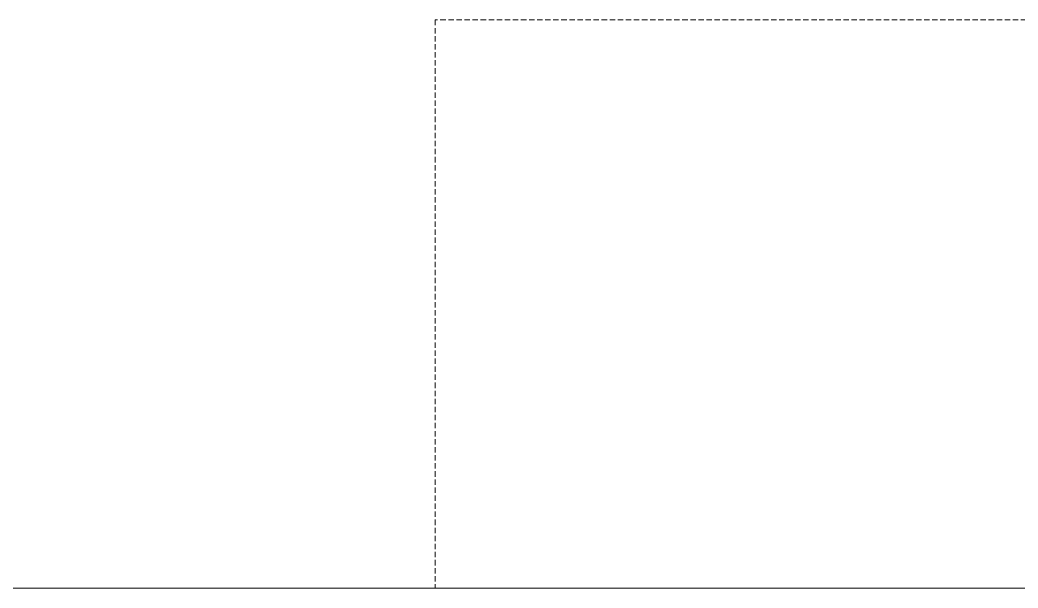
# Model space of a CAD drawing. Header units: millimetres. Extents: x -75 to 3710, y -20 to 2482.
# Drawn here: x 1389.7 to 1625.4, y 1366 to 1500.3 of the extents above; entities that cross this region are included whole.
import ezdxf

# ---------------------------------------------------------------- set-up
doc = ezdxf.new("R2010")
doc.units = ezdxf.units.MM
doc.linetypes.add('HIDDEN', pattern=[1.905, 1.27, -0.635])
doc.layers.add('ZANO_R', color=7, linetype='Continuous', lineweight=0)
doc.layers.add('ZANO_R_przerywana', color=7, linetype='HIDDEN', lineweight=0)

msp = doc.modelspace()

# ---------------------------------------------------------------- linework, layer by layer
at = {"layer": 'ZANO_R'}
for q in [(377.73, 1365.99), (1867.89, 1365.99)]:
    msp.add_line((1577.89, 1365.99), q, dxfattribs=at)
at = {"layer": 'ZANO_R_przerywana'}
for p, q in [((1577.88, 1500.26), (1487.73, 1500.26)), ((1487.73, 1500.26), (1487.73, 1365.99)), ((1857.88, 1500.26), (1577.88, 1500.26))]:
    msp.add_line(p, q, dxfattribs=at)

doc.saveas('drawing.dxf')
